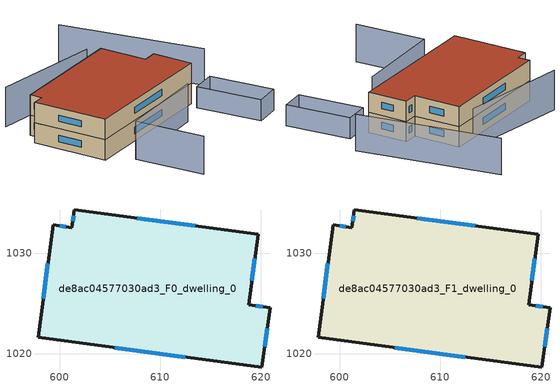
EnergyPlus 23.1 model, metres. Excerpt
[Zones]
de8ac04577030ad3_F0_dwelling_0
 floor ground (EU_floor_Construction): 619.71,1031.88 618.77,1024.89 620.91,1024.6 620.1,1018.66 597.86,1021.65 599.36,1032.8 601.23,1032.55 601.47,1034.34 z0
 wall outside (EU_wall_Construction): 620.1,1018.66 620.91,1024.6 618.77,1024.89 619.71,1031.88 601.47,1034.34 601.23,1032.55 599.36,1032.8 597.86,1021.65 620.1,1018.66 z0:3
 window (EU_Window_Construction): 620.38,1020.69 620.63,1022.57 / 605.48,1020.63 612.49,1019.68 / 598.85,1028.99 598.37,1025.47 / 600.59,1032.64 600,1032.72 / 601.39,1033.73 601.32,1033.16 / 613.47,1032.72 607.72,1033.49 / 619.09,1027.28 619.39,1029.49 / 620.17,1024.7 619.5,1024.79 z1.03:1.97
de8ac04577030ad3_F1_dwelling_0
 floor to de8ac04577030ad3_F0_dwelling_0 (EU_floor_Construction): 619.71,1031.88 618.77,1024.89 620.9,1024.6 620.1,1018.66 597.86,1021.65 599.36,1032.8 601.23,1032.55 601.47,1034.34 z3
 wall outside (EU_wall_Construction): 620.1,1018.66 620.91,1024.6 618.77,1024.89 619.71,1031.88 601.47,1034.34 601.23,1032.55 599.36,1032.8 597.86,1021.65 620.1,1018.66 z3:6
 window (EU_Window_Construction): 620.38,1020.69 620.63,1022.57 / 605.48,1020.63 612.49,1019.68 / 598.85,1028.99 598.37,1025.47 / 600.59,1032.64 600,1032.72 / 601.39,1033.73 601.32,1033.16 / 613.47,1032.72 607.72,1033.49 / 619.09,1027.28 619.39,1029.49 / 620.17,1024.7 619.5,1024.79 z4.03:4.97
 roof outside (EU_roof_Construction): 620.1,1018.66 620.91,1024.6 618.77,1024.89 619.71,1031.88 601.47,1034.34 601.23,1032.55 599.36,1032.8 597.86,1021.65 z6
shading: 598.81,1007.51 599.76,1017.99 / 599.76,1017.99 614.25,1016.67 z0:5.6; 619.12,1017.42 623.01,1017.21 / 623.01,1017.21 622.49,1007.47 / 622.49,1007.47 618.59,1007.69 / 618.59,1007.69 619.12,1017.42 z0:3.1; 626.45,1019.56 626.03,1040.88 z0:5.4; 619.14,1033.76 602.88,1038.57 z0:5.8
[Building]
EU S2 Campaign: North Axis=0; Terrain=City; Solar Distribution=FullExterior
[Site:Location]
Cape.Town.Intl.AP: Latitude=-33.965; Longitude=18.602; Time Zone=2; Elevation=46
[SizingPeriod:WeatherFileDays]
AnnualSizingPeriod: Begin Month=1; Begin Day of Month=1; End Month=12; End Day of Month=31; Day of Week for Start Day=Monday; Use Weather File Daylight Saving Period=No; Use Weather File Rain and Snow Indicators=No
[MATERIAL]
EU_InternalMass_Material: Roughness=MediumRough; Thickness=0.1; Conductivity=1; Density=1800; Specific Heat=900; Thermal Absorptance=0.9; Solar Absorptance=0.7; Visible Absorptance=0.7
[MATERIAL:NOMASS] Roughness=MediumRough; Thermal Absorptance=0.9; Solar Absorptance=0.7; Visible Absorptance=0.7
Name | Thermal Resistance
EU_wall_NoMass | 0.493876
EU_roof_NoMass | 0.449382
EU_floor_NoMass | 1.25
[WINDOWMATERIAL:SIMPLEGLAZINGSYSTEM]
EU_Window_SimpleGlazing: UFactor=4.4; Solar Heat Gain Coefficient=0.85; Visible Transmittance=0.85
[CONSTRUCTION]
EU_wall_Construction: EU_wall_NoMass
EU_roof_Construction: EU_roof_NoMass
EU_floor_Construction: EU_floor_NoMass
EU_Window_Construction: EU_Window_SimpleGlazing
EU_InternalMass_Construction: EU_InternalMass_Material
[ZONE] Type=1; Multiplier=1; Ceiling Height=autocalculate; Floor Area=autocalculate; Part of Total Floor Area=Yes
Name | Volume
de8ac04577030ad3_F0_dwelling_0 | 823.191
de8ac04577030ad3_F1_dwelling_0 | 823.192
[INTERNALMASS] Construction=EU_InternalMass_Construction; Surface Area=274.397
Name | Zone or ZoneList
de8ac04577030ad3_F0_dwelling_0_EU_InternalMass | de8ac04577030ad3_F0_dwelling_0
de8ac04577030ad3_F1_dwelling_0_EU_InternalMass | de8ac04577030ad3_F1_dwelling_0
[OTHEREQUIPMENT] Fuel Type=Electricity; Design Level Calculation Method=Watts/Area; Power per Zone Floor Area=1; Fraction Latent=0; Fraction Radiant=0; Fraction Lost=0; Carbon Dioxide Generation Rate=0; EndUse Subcategory=EU_Step8_InternalGains
Name | Zone or ZoneList or Space or SpaceList | Schedule
EU_Step8_InternalGain_de8ac04577030ad3_F0_dwelling_0_f000 | de8ac04577030ad3_F0_dwelling_0 | EU_Step8_GainSchedule_de8ac04577030ad3_F0_dwelling_0_f000
EU_Step8_InternalGain_de8ac04577030ad3_F1_dwelling_0_f000 | de8ac04577030ad3_F1_dwelling_0 | EU_Step8_GainSchedule_de8ac04577030ad3_F1_dwelling_0_f000
[ZONEVENTILATION:DESIGNFLOWRATE] Schedule=EU_AlwaysOn; Design Flow Rate Calculation Method=AirChanges/Hour; Air Changes per Hour=0.64; Ventilation Type=Natural; Fan Pressure Rise=0; Fan Total Efficiency=1; Constant Term Coefficient=1; Temperature Term Coefficient=0; Velocity Term Coefficient=0; Velocity Squared Term Coefficient=0; Minimum Indoor Temperature=-100; Maximum Indoor Temperature=100; Delta Temperature=-100; Minimum Outdoor Temperature=-100; Maximum Outdoor Temperature=100; Maximum Wind Speed=40
Name | Zone or ZoneList or Space or SpaceList
EU_ConstantAir_de8ac04577030ad3_F0_dwelling_0 | de8ac04577030ad3_F0_dwelling_0
EU_ConstantAir_de8ac04577030ad3_F1_dwelling_0 | de8ac04577030ad3_F1_dwelling_0
[HVACTEMPLATE:THERMOSTAT] Constant Heating Setpoint=20; Constant Cooling Setpoint=50
EU_HeatOnly_de8ac04577030ad3_F0_dwelling_0; EU_HeatOnly_de8ac04577030ad3_F1_dwelling_0
[HVACTEMPLATE:ZONE:IDEALLOADSAIRSYSTEM] System Availability Schedule=EU_AlwaysOn; Maximum Heating Supply Air Temperature=50; Minimum Cooling Supply Air Temperature=13; Maximum Heating Supply Air Humidity Ratio=0.0156; Minimum Cooling Supply Air Humidity Ratio=0.0077; Heating Limit=NoLimit; Cooling Limit=NoLimit; Heating Availability Schedule=EU_AlwaysOn; Cooling Availability Schedule=EU_CoolingOff; Dehumidification Control Type=ConstantSensibleHeatRatio; Cooling Sensible Heat Ratio=0.7; Dehumidification Setpoint=60; Humidification Control Type=None; Humidification Setpoint=30; Outdoor Air Method=None; Outdoor Air Flow Rate per Person=0.00944; Outdoor Air Flow Rate per Zone Floor Area=0; Outdoor Air Flow Rate per Zone=0; Demand Controlled Ventilation Type=None; Outdoor Air Economizer Type=NoEconomizer; Heat Recovery Type=None; Sensible Heat Recovery Effectiveness=0.7; Latent Heat Recovery Effectiveness=0.65
Name | Template Thermostat
de8ac04577030ad3_F0_dwelling_0 | EU_HeatOnly_de8ac04577030ad3_F0_dwelling_0
de8ac04577030ad3_F1_dwelling_0 | EU_HeatOnly_de8ac04577030ad3_F1_dwelling_0
[SIZING:ZONE] Zone Cooling Design Supply Air Temperature Input Method=SupplyAirTemperature; Zone Cooling Design Supply Air Temperature=13; Zone Heating Design Supply Air Temperature Input Method=SupplyAirTemperature; Zone Heating Design Supply Air Temperature=50; Zone Cooling Design Supply Air Humidity Ratio=0.008; Zone Heating Design Supply Air Humidity Ratio=0.008; Cooling Design Air Flow Method=DesignDay; Cooling Design Air Flow Rate=0; Cooling Minimum Air Flow per Zone Floor Area=0.000762; Cooling Minimum Air Flow=0; Cooling Minimum Air Flow Fraction=0.2; Heating Design Air Flow Method=DesignDay; Heating Design Air Flow Rate=0; Heating Maximum Air Flow per Zone Floor Area=0.002032; Heating Maximum Air Flow=0.141576; Heating Maximum Air Flow Fraction=0.3; Account for Dedicated Outdoor Air System=No; Dedicated Outdoor Air System Control Strategy=NeutralSupplyAir; Dedicated Outdoor Air Low Setpoint Temperature for Design=autosize; Dedicated Outdoor Air High Setpoint Temperature for Design=autosize; Zone Load Sizing Method=Sensible Load Only No Latent Load; Zone Latent Cooling Design Supply Air Humidity Ratio Input Method=HumidityRatioDifference; Zone Cooling Design Supply Air Humidity Ratio Difference=0.005; Zone Latent Heating Design Supply Air Humidity Ratio Input Method=HumidityRatioDifference; Zone Humidification Design Supply Air Humidity Ratio Difference=0.005
de8ac04577030ad3_F0_dwelling_0; de8ac04577030ad3_F1_dwelling_0
[SCHEDULE:CONSTANT]
Name | Hourly Value
EU_AlwaysOn | 1
EU_CoolingOff | 0
[SCHEDULE:FILE] Column Number=1; Rows to Skip at Top=0; Number of Hours of Data=8760; Column Separator=Comma; Interpolate to Timestep=No; Minutes per Item=60; Adjust Schedule for Daylight Savings=Yes
Name | File
EU_Step8_GainSchedule_de8ac04577030ad3_F0_dwelling_0_f000 | ../../schedules/de8ac04577030ad3/de8ac04577030ad3_F0_dwelling_0_f000_gain.csv
EU_Step8_GainSchedule_de8ac04577030ad3_F1_dwelling_0_f000 | ../../schedules/de8ac04577030ad3/de8ac04577030ad3_F1_dwelling_0_f000_gain.csv
